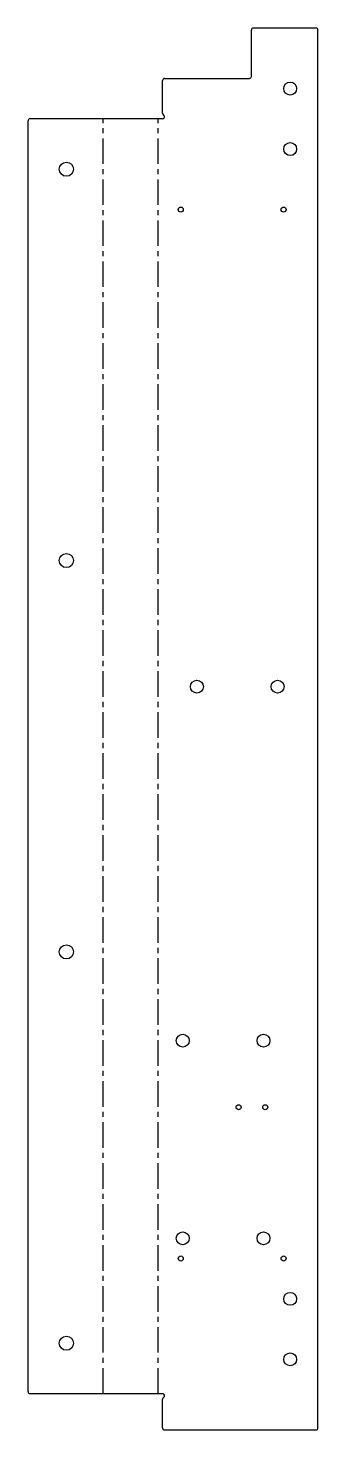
# Model space of a CAD drawing. Header units: millimetres. Extents: x -26 to 118, y 0 to 695.
import ezdxf

# ---------------------------------------------------------------- set-up
doc = ezdxf.new("R2010")
doc.units = ezdxf.units.MM
doc.linetypes.add('CENTERX2', pattern=[20.32, 12.7, -2.54, 2.54, -2.54])

msp = doc.modelspace()

# ---------------------------------------------------------------- linework, layer by layer
at = {"color": 7, "linetype": 'Continuous', "lineweight": 25}
for p, q in [((85, 671), (85, 694)), ((117, 695), (86, 695)), ((118, 1), (118, 694)), ((41, 652.73), (41, 669)), ((42, 670), (84, 670)), ((-25.67, 19), (-25.67, 649)), ((41, 650), (-24.67, 650)), ((-24.67, 18), (41, 18)), ((41, 1), (41, 15.27)), ((42, 0), (117, 0))]:
    msp.add_line(p, q, dxfattribs=at)
at = {"color": 7, "linetype": 'CENTERX2'}
for p, q in [((11.5, 18), (11.5, 650)), ((38.83, 18), (38.83, 650))]:
    msp.add_line(p, q, dxfattribs=at)
at = {"color": 7, "linetype": 'Continuous', "lineweight": 25}
for centre, radius in [((104.25, 665), 3.2), ((104.25, 635), 3.2), ((-6.67, 625), 3.5), ((50, 605), 1.25), ((101, 605), 1.25), ((-6.67, 431), 3.5), ((58, 368.5), 3.2), ((98, 368.5), 3.2), ((-6.67, 237), 3.5), ((51, 193), 3.2), ((91, 193), 3.2), ((78.7, 160), 1.25), ((91.9, 160), 1.25), ((51, 95), 3.2), ((91, 95), 3.2), ((50, 85), 1.25), ((101, 85), 1.25), ((104.25, 65), 3.2), ((-6.67, 43), 3.5), ((104.25, 35), 3.2)]:
    msp.add_circle(centre, radius, dxfattribs=at)
for centre, start, end in [((86, 694), 90, 180), ((117, 694), 0, 90), ((42, 669), 90, 180), ((84, 671), 270, 0), ((-24.67, 649), 90, 180), ((42, 652.73), 180, 240), ((41, 651), 270, 60), ((-24.67, 19), 180, 270), ((41, 17), 300, 90), ((42, 15.27), 120, 180), ((42, 1), 180, 270), ((117, 1), 270, 0)]:
    msp.add_arc(centre, 1, start, end, dxfattribs=at)

doc.saveas('drawing.dxf')
